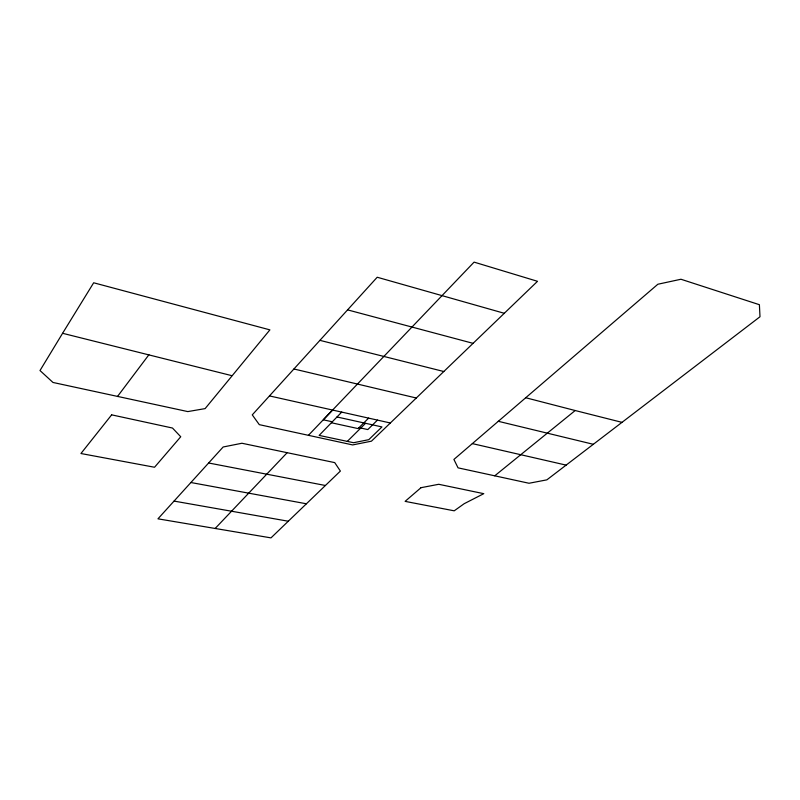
<?xml version="1.0" encoding="UTF-8"?>
<svg xmlns="http://www.w3.org/2000/svg" width="800" height="800" viewBox="0 0 800 800"><rect width="100%" height="100%" fill="white"/><g stroke="black" fill="none" stroke-linecap="round" stroke-linejoin="round"><path stroke-width="1.2" d="M62.59 333.29L40 370.54L52.98 382.46L187.81 411.59L205.12 408.61L269.9 329.87L93.67 282.78L62.59 333.29L231.81 375.65M117.45 396.54L148.92 354.74M174.04 501.09L157.96 518.83L270.99 537.88L340.38 471.07L334.72 462.61L241.93 443.25L223.15 446.99L174.04 501.09L288.29 521.23M215.09 528.54L287.17 452.68M332.6 410.06L323.28 419.81L332.32 421.79M308.43 435.31L474.08 262.12L537.51 281.31L371.45 441.17L352.65 444.93L259.3 424.65L252.27 414.87L377.21 277.24L504.27 313.29M341.71 412.1L319.13 435.4L353.57 442.72L368.79 439.67L381.95 426.93L336.98 416.97M368.62 418.12L358.08 428.59L331.39 422.75M347.31 441.39L365.56 423.3M377.46 420.11L367.81 429.57L359.03 427.65M472.34 443.61L453.91 459.44L458.05 467.85L529.02 483.26L546.86 479.85L760 316.75L759.39 304.7L680.96 279.25L657.86 284.24L472.34 443.61L566.13 465.12M494.74 475.82L575.19 410.53L621.99 422.35M306.39 503.78L190.9 482.52M208.62 462.99L325.39 485.49M269.48 395.92L390.35 422.99M293.93 368.99L416.28 398.01M593.34 444.3L498.29 421.3M319.93 340.36L443.8 371.51M525.73 397.74L575.19 410.53M473.05 343.34L347.6 309.88M111.65 414.85L80.94 453.52L154.55 467.25L180.74 436.75L172.49 428.04L111.65 414.85M421.01 487.69L405.11 501.37L454.21 510.82L464.18 503.7L483.77 493.67L438.73 484.29L421.01 487.69"/></g></svg>
